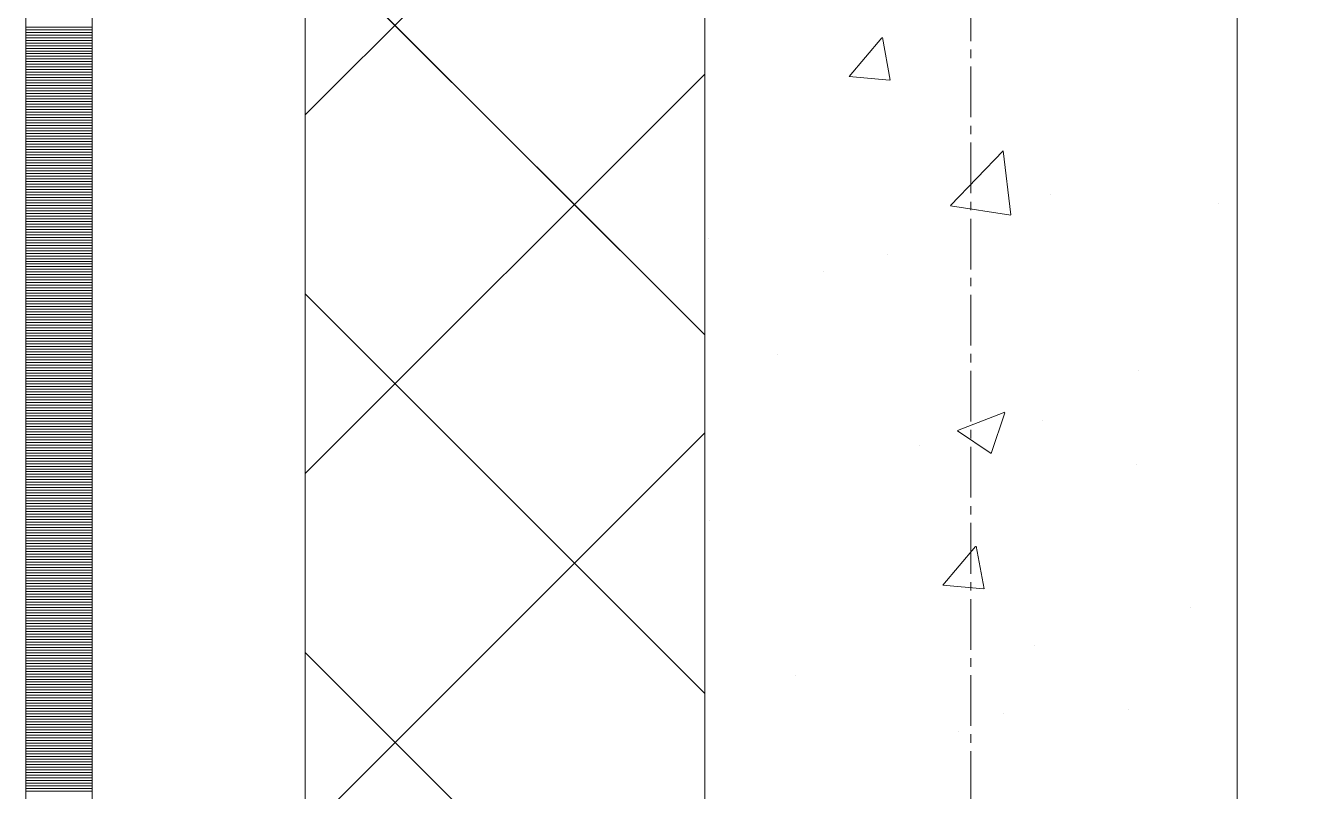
# Model space of a CAD drawing. Header units: millimetres. Extents: x 470010 to 1231400, y -134005 to 421770.
# Drawn here: x 672518.6 to 673001.4, y -31296.5 to -31009 of the extents above; entities that cross this region are included whole.
import ezdxf
from ezdxf.enums import TextEntityAlignment as Align

# ---------------------------------------------------------------- set-up
doc = ezdxf.new("R2010")
doc.units = ezdxf.units.MM
doc.linetypes.add('CENTER2', pattern=[28.575, 19.05, -3.175, 3.175, -3.175])
doc.linetypes.add('DASHED', pattern=[19.05, 12.7, -6.35])
doc.layers.get('Defpoints').update_dxf_attribs({"color": 140})
doc.layers.add('АР_Делит', color=120, linetype='Continuous', lineweight=0, plot=False)
for name, color, linetype, lineweight in [('АР_Стены ПЕНОблок', 52, 'Continuous', 20), ('АР_Тонкая', 254, 'Continuous', 5), ('АР_Утеплитель', 31, 'Continuous', 0), ('АР_Штриховка', 8, 'Continuous', 0)]:
    doc.layers.add(name, color=color, linetype=linetype, lineweight=lineweight)
doc.layers.add('РД_Оси_100', color=7, linetype='Continuous', lineweight=0, true_color=0x525252)
doc.styles.add('style1', font='ARIALN.TTF')

# ---------------------------------------------------------------- blocks, each defined once
blk = doc.blocks.new('СОШ_2200_АР_ОСИ_М100_28.05.24')
at = {"layer": 'АР_Делит', "color": 251, "linetype": 'DASHED', "true_color": 0x636466}
blk.add_lwpolyline([(114955, 135155), (114955, -355), (93595.036, -355), (93595.036, 13855), (94145, 13855), (94145, 68320), (66055, 68320), (66055, 13857.73), (83455, 13857.73), (83455, -355), (45245, -355), (45245, 13145), (44695, 13145), (44695, 26755), (45245, 26755), (45245, 68320), (20455, 68320), (20455, 26755), (27955, 26755), (27955, 13145), (-355, 13145), (-355, 100855)], dxfattribs=at)
at = {"layer": 'РД_Оси_100', "color": 251, "linetype": 'CENTER2', "true_color": 0x636466}
blk.add_line((0, -6155), (0, 139938.679), dxfattribs=at)
blk = doc.blocks.new('A$C9108343f')
at = {"layer": 'АР_Стены ПЕНОблок', "color": 18, "linetype": 'Continuous', "lineweight": 20, "true_color": 0x000000}
for p, q in [((7054.96, 97555), (7054.96, 21355)), ((7254.96, 21355), (7254.96, 97555))]:
    blk.add_line(p, q, dxfattribs=at)
at = {"layer": 'АР_Тонкая', "color": 18, "linetype": 'Continuous', "lineweight": 5, "true_color": 0x000000}
for p, q in [((6799.96, 97555), (6799.96, 21355)), ((6824.96, 97555), (6824.96, 21355)), ((6824.96, 21355), (6824.96, 97555)), ((6904.96, 21355), (6904.96, 97555))]:
    blk.add_line(p, q, dxfattribs=at)
at = {"layer": 'АР_Утеплитель', "color": 18, "linetype": 'Continuous', "lineweight": 0, "true_color": 0x000000}
for p, q in [((6904.96, 97555), (6904.96, 21355)), ((7054.96, 21355), (7054.96, 97555))]:
    blk.add_line(p, q, dxfattribs=at)
at = {"layer": 'АР_Штриховка', "color": 18, "linetype": 'Continuous', "lineweight": 0, "true_color": 0x000000}
for p, q in [((6904.96, 69323.76), (7054.96, 69473.76)), ((7054.96, 69241.19), (6904.96, 69391.19)), ((6799.96, 69356.75), (6824.96, 69356.75)), ((6799.96, 69355.75), (6824.96, 69355.75)), ((6799.96, 69354.75), (6824.96, 69354.75)), ((6799.96, 69353.75), (6824.96, 69353.75)), ((6799.96, 69352.75), (6824.96, 69352.75)), ((6799.96, 69351.75), (6824.96, 69351.75)), ((6799.96, 69350.75), (6824.96, 69350.75)), ((6799.96, 69349.75), (6824.96, 69349.75)), ((7109.2, 69338.14), (7121.45, 69352.73)), ((7124.63, 69336.85), (7121.69, 69352.77)), ((6799.96, 69348.75), (6824.96, 69348.75)), ((6799.96, 69347.75), (6824.96, 69347.75)), ((6799.96, 69346.75), (6824.96, 69346.75)), ((6799.96, 69345.75), (6824.96, 69345.75)), ((6799.96, 69344.75), (6824.96, 69344.75)), ((6799.96, 69343.75), (6824.96, 69343.75)), ((6799.96, 69342.75), (6824.96, 69342.75)), ((6799.96, 69341.75), (6824.96, 69341.75)), ((6799.96, 69340.75), (6824.96, 69340.75)), ((6799.96, 69339.75), (6824.96, 69339.75)), ((6799.96, 69338.75), (6824.96, 69338.75)), ((6799.96, 69337.75), (6824.96, 69337.75)), ((6799.96, 69336.75), (6824.96, 69336.75)), ((6799.96, 69335.75), (6824.96, 69335.75)), ((6799.96, 69334.75), (6824.96, 69334.75)), ((6904.96, 69189.06), (7054.96, 69339.06)), ((7109.2, 69338.13), (7124.39, 69336.8)), ((6799.96, 69333.75), (6824.96, 69333.75)), ((6799.96, 69332.75), (6824.96, 69332.75)), ((6799.96, 69331.75), (6824.96, 69331.75)), ((6799.96, 69330.75), (6824.96, 69330.75)), ((6799.96, 69329.75), (6824.96, 69329.75)), ((6799.96, 69328.75), (6824.96, 69328.75)), ((6799.96, 69327.75), (6824.96, 69327.75)), ((6799.96, 69326.75), (6824.96, 69326.75)), ((6799.96, 69325.75), (6824.96, 69325.75)), ((6799.96, 69324.75), (6824.96, 69324.75)), ((6799.96, 69323.75), (6824.96, 69323.75)), ((6799.96, 69322.75), (6824.96, 69322.75)), ((6799.96, 69321.75), (6824.96, 69321.75)), ((6799.96, 69320.75), (6824.96, 69320.75)), ((6799.96, 69319.75), (6824.96, 69319.75)), ((6799.96, 69318.75), (6824.96, 69318.75)), ((6799.96, 69317.75), (6824.96, 69317.75)), ((6799.96, 69316.75), (6824.96, 69316.75)), ((6799.96, 69315.75), (6824.96, 69315.75)), ((6799.96, 69314.75), (6824.96, 69314.75)), ((6799.96, 69313.75), (6824.96, 69313.75)), ((6799.96, 69312.75), (6824.96, 69312.75)), ((6799.96, 69311.75), (6824.96, 69311.75)), ((6799.96, 69310.75), (6824.96, 69310.75)), ((7147.25, 69289.67), (7167.04, 69310.29)), ((7169.91, 69286.17), (7167.11, 69310.3)), ((6799.96, 69309.75), (6824.96, 69309.75)), ((6799.96, 69308.75), (6824.96, 69308.75)), ((6799.96, 69307.75), (6824.96, 69307.75)), ((6799.96, 69306.75), (6824.96, 69306.75)), ((6799.96, 69305.75), (6824.96, 69305.75)), ((6799.96, 69304.75), (6824.96, 69304.75)), ((6799.96, 69303.75), (6824.96, 69303.75)), ((6799.96, 69302.75), (6824.96, 69302.75)), ((6799.96, 69301.75), (6824.96, 69301.75)), ((6799.96, 69300.75), (6824.96, 69300.75)), ((6799.96, 69299.75), (6824.96, 69299.75)), ((6799.96, 69298.75), (6824.96, 69298.75)), ((6799.96, 69297.75), (6824.96, 69297.75)), ((6799.96, 69296.75), (6824.96, 69296.75)), ((6799.96, 69295.75), (6824.96, 69295.75)), ((6799.96, 69294.75), (6824.96, 69294.75)), ((6799.96, 69293.75), (6824.96, 69293.75)), ((6799.96, 69292.75), (6824.96, 69292.75)), ((6799.96, 69291.75), (6824.96, 69291.75)), ((7184.88, 69293.71), (7184.88, 69293.71)), ((6799.96, 69290.75), (6824.96, 69290.75)), ((6799.96, 69289.75), (6824.96, 69289.75)), ((6799.96, 69288.75), (6824.96, 69288.75)), ((6799.96, 69287.75), (6824.96, 69287.75)), ((6799.96, 69286.75), (6824.96, 69286.75)), ((7147.3, 69289.56), (7169.89, 69286.06)), ((7247.81, 69290.3), (7247.81, 69290.3)), ((6799.96, 69285.75), (6824.96, 69285.75)), ((6799.96, 69284.75), (6824.96, 69284.75)), ((6799.96, 69283.75), (6824.96, 69283.75)), ((6799.96, 69282.75), (6824.96, 69282.75)), ((6799.96, 69281.75), (6824.96, 69281.75)), ((6799.96, 69280.75), (6824.96, 69280.75)), ((6799.96, 69279.75), (6824.96, 69279.75)), ((6799.96, 69278.75), (6824.96, 69278.75)), ((6799.96, 69277.75), (6824.96, 69277.75)), ((6799.96, 69276.75), (6824.96, 69276.75)), ((7056.58, 69277.45), (7056.58, 69277.45)), ((6799.96, 69275.75), (6824.96, 69275.75)), ((6799.96, 69274.75), (6824.96, 69274.75)), ((6799.96, 69273.75), (6824.96, 69273.75)), ((6799.96, 69272.75), (6824.96, 69272.75)), ((6799.96, 69271.75), (6824.96, 69271.75)), ((6799.96, 69270.75), (6824.96, 69270.75)), ((6799.96, 69269.75), (6824.96, 69269.75)), ((6799.96, 69268.75), (6824.96, 69268.75)), ((6799.96, 69267.75), (6824.96, 69267.75)), ((6799.96, 69266.75), (6824.96, 69266.75)), ((7123.66, 69271.45), (7123.66, 69271.45)), ((6799.96, 69265.75), (6824.96, 69265.75)), ((6799.96, 69264.75), (6824.96, 69264.75)), ((6799.96, 69263.75), (6824.96, 69263.75)), ((6799.96, 69262.75), (6824.96, 69262.75)), ((7099.68, 69264.87), (7099.68, 69264.87)), ((6799.96, 69261.75), (6824.96, 69261.75)), ((6799.96, 69260.75), (6824.96, 69260.75)), ((6799.96, 69259.75), (6824.96, 69259.75)), ((6799.96, 69258.75), (6824.96, 69258.75)), ((6799.96, 69257.75), (6824.96, 69257.75)), ((6799.96, 69256.75), (6824.96, 69256.75)), ((6799.96, 69255.75), (6824.96, 69255.75)), ((6799.96, 69254.75), (6824.96, 69254.75)), ((6799.96, 69253.75), (6824.96, 69253.75)), ((6799.96, 69252.75), (6824.96, 69252.75)), ((7054.96, 69106.49), (6904.96, 69256.49)), ((6799.96, 69251.75), (6824.96, 69251.75)), ((6799.96, 69250.75), (6824.96, 69250.75)), ((6799.96, 69249.75), (6824.96, 69249.75)), ((6799.96, 69248.75), (6824.96, 69248.75)), ((6799.96, 69247.75), (6824.96, 69247.75)), ((6799.96, 69246.75), (6824.96, 69246.75)), ((6799.96, 69245.75), (6824.96, 69245.75)), ((6799.96, 69244.75), (6824.96, 69244.75)), ((6799.96, 69243.75), (6824.96, 69243.75)), ((6799.96, 69242.75), (6824.96, 69242.75)), ((6799.96, 69241.75), (6824.96, 69241.75)), ((6799.96, 69240.75), (6824.96, 69240.75)), ((6799.96, 69239.75), (6824.96, 69239.75)), ((6799.96, 69238.75), (6824.96, 69238.75)), ((6799.96, 69237.75), (6824.96, 69237.75)), ((6799.96, 69236.75), (6824.96, 69236.75)), ((6799.96, 69235.75), (6824.96, 69235.75)), ((6799.96, 69234.75), (6824.96, 69234.75)), ((6799.96, 69233.75), (6824.96, 69233.75)), ((7082.26, 69233.61), (7082.26, 69233.61)), ((6799.96, 69232.75), (6824.96, 69232.75)), ((6799.96, 69231.75), (6824.96, 69231.75)), ((6799.96, 69230.75), (6824.96, 69230.75)), ((6799.96, 69229.75), (6824.96, 69229.75)), ((6799.96, 69228.75), (6824.96, 69228.75)), ((6799.96, 69227.75), (6824.96, 69227.75)), ((6799.96, 69226.75), (6824.96, 69226.75)), ((6799.96, 69225.75), (6824.96, 69225.75)), ((6799.96, 69224.75), (6824.96, 69224.75)), ((6799.96, 69223.75), (6824.96, 69223.75)), ((7217.85, 69227.88), (7217.85, 69227.88)), ((6799.96, 69222.75), (6824.96, 69222.75)), ((6799.96, 69221.75), (6824.96, 69221.75)), ((6799.96, 69220.75), (6824.96, 69220.75)), ((6799.96, 69219.75), (6824.96, 69219.75)), ((6799.96, 69218.75), (6824.96, 69218.75)), ((6799.96, 69217.75), (6824.96, 69217.75)), ((6799.96, 69216.75), (6824.96, 69216.75)), ((6799.96, 69215.75), (6824.96, 69215.75)), ((6799.96, 69214.75), (6824.96, 69214.75)), ((6799.96, 69213.75), (6824.96, 69213.75)), ((6799.96, 69212.75), (6824.96, 69212.75)), ((6799.96, 69211.75), (6824.96, 69211.75)), ((6799.96, 69210.75), (6824.96, 69210.75)), ((6799.96, 69209.75), (6824.96, 69209.75)), ((7149.93, 69205.22), (7167.72, 69212.04)), ((7162.51, 69196.54), (7167.67, 69211.89)), ((7181.79, 69209.15), (7181.79, 69209.15)), ((6799.96, 69208.75), (6824.96, 69208.75)), ((6799.96, 69207.75), (6824.96, 69207.75)), ((6799.96, 69206.75), (6824.96, 69206.75)), ((6799.96, 69205.75), (6824.96, 69205.75)), ((6799.96, 69204.75), (6824.96, 69204.75)), ((6904.96, 69054.35), (7054.96, 69204.35)), ((7149.87, 69205.07), (7162.5, 69196.55)), ((6799.96, 69203.75), (6824.96, 69203.75)), ((6799.96, 69202.75), (6824.96, 69202.75)), ((6799.96, 69201.75), (6824.96, 69201.75)), ((6799.96, 69200.75), (6824.96, 69200.75)), ((6799.96, 69199.75), (6824.96, 69199.75)), ((7135.81, 69199.49), (7135.81, 69199.49)), ((6799.96, 69198.75), (6824.96, 69198.75)), ((6799.96, 69197.75), (6824.96, 69197.75)), ((6799.96, 69196.75), (6824.96, 69196.75)), ((6799.96, 69195.75), (6824.96, 69195.75)), ((6799.96, 69194.75), (6824.96, 69194.75)), ((6799.96, 69193.75), (6824.96, 69193.75)), ((6799.96, 69192.75), (6824.96, 69192.75)), ((6799.96, 69191.75), (6824.96, 69191.75)), ((6799.96, 69190.75), (6824.96, 69190.75)), ((6799.96, 69189.75), (6824.96, 69189.75)), ((7217.26, 69192.39), (7217.26, 69192.39)), ((6799.96, 69188.75), (6824.96, 69188.75)), ((6799.96, 69187.75), (6824.96, 69187.75)), ((6799.96, 69186.75), (6824.96, 69186.75)), ((6799.96, 69185.75), (6824.96, 69185.75)), ((6799.96, 69184.75), (6824.96, 69184.75)), ((6799.96, 69183.75), (6824.96, 69183.75)), ((6799.96, 69182.75), (6824.96, 69182.75)), ((6799.96, 69181.75), (6824.96, 69181.75)), ((6799.96, 69180.75), (6824.96, 69180.75)), ((6799.96, 69179.75), (6824.96, 69179.75)), ((6799.96, 69178.75), (6824.96, 69178.75)), ((6799.96, 69177.75), (6824.96, 69177.75)), ((6799.96, 69176.75), (6824.96, 69176.75)), ((6799.96, 69175.75), (6824.96, 69175.75)), ((6799.96, 69174.75), (6824.96, 69174.75)), ((6799.96, 69173.75), (6824.96, 69173.75)), ((6799.96, 69172.75), (6824.96, 69172.75)), ((6799.96, 69171.75), (6824.96, 69171.75)), ((6799.96, 69170.75), (6824.96, 69170.75)), ((7056.84, 69171.27), (7056.84, 69171.27)), ((6799.96, 69169.75), (6824.96, 69169.75)), ((6799.96, 69168.75), (6824.96, 69168.75)), ((6799.96, 69167.75), (6824.96, 69167.75)), ((6799.96, 69166.75), (6824.96, 69166.75)), ((6799.96, 69165.75), (6824.96, 69165.75)), ((6799.96, 69164.75), (6824.96, 69164.75)), ((6799.96, 69163.75), (6824.96, 69163.75)), ((6799.96, 69162.75), (6824.96, 69162.75)), ((6799.96, 69161.75), (6824.96, 69161.75)), ((6799.96, 69160.75), (6824.96, 69160.75)), ((7144.45, 69147.08), (7156.69, 69161.67)), ((7159.87, 69145.79), (7156.93, 69161.71)), ((6799.96, 69159.75), (6824.96, 69159.75)), ((6799.96, 69158.75), (6824.96, 69158.75)), ((6799.96, 69157.75), (6824.96, 69157.75)), ((6799.96, 69156.75), (6824.96, 69156.75)), ((6799.96, 69155.75), (6824.96, 69155.75)), ((6799.96, 69154.75), (6824.96, 69154.75)), ((6799.96, 69153.75), (6824.96, 69153.75)), ((6799.96, 69152.75), (6824.96, 69152.75)), ((6799.96, 69151.75), (6824.96, 69151.75)), ((6799.96, 69150.75), (6824.96, 69150.75)), ((6799.96, 69149.75), (6824.96, 69149.75)), ((6799.96, 69148.75), (6824.96, 69148.75)), ((6799.96, 69147.75), (6824.96, 69147.75)), ((6799.96, 69146.75), (6824.96, 69146.75)), ((7144.45, 69147.07), (7159.63, 69145.75)), ((6799.96, 69145.75), (6824.96, 69145.75)), ((6799.96, 69144.75), (6824.96, 69144.75)), ((6799.96, 69143.75), (6824.96, 69143.75)), ((6799.96, 69142.75), (6824.96, 69142.75)), ((6799.96, 69141.75), (6824.96, 69141.75)), ((6799.96, 69140.75), (6824.96, 69140.75)), ((6799.96, 69139.75), (6824.96, 69139.75)), ((6799.96, 69138.75), (6824.96, 69138.75)), ((6799.96, 69137.75), (6824.96, 69137.75)), ((6799.96, 69136.75), (6824.96, 69136.75)), ((7237.32, 69138.75), (7237.32, 69138.75)), ((6799.96, 69135.75), (6824.96, 69135.75)), ((6799.96, 69134.75), (6824.96, 69134.75)), ((6799.96, 69133.75), (6824.96, 69133.75)), ((6799.96, 69132.75), (6824.96, 69132.75)), ((6799.96, 69131.75), (6824.96, 69131.75)), ((6799.96, 69130.75), (6824.96, 69130.75)), ((6799.96, 69129.75), (6824.96, 69129.75)), ((6799.96, 69128.75), (6824.96, 69128.75)), ((6799.96, 69127.75), (6824.96, 69127.75)), ((6799.96, 69126.75), (6824.96, 69126.75)), ((6799.96, 69125.75), (6824.96, 69125.75)), ((6799.96, 69124.75), (6824.96, 69124.75)), ((6799.96, 69123.75), (6824.96, 69123.75)), ((6799.96, 69122.75), (6824.96, 69122.75)), ((7178.7, 69124.6), (7178.7, 69124.6)), ((6799.96, 69121.75), (6824.96, 69121.75)), ((6799.96, 69120.75), (6824.96, 69120.75)), ((6799.96, 69119.75), (6824.96, 69119.75)), ((6799.96, 69118.75), (6824.96, 69118.75)), ((6799.96, 69117.75), (6824.96, 69117.75)), ((7054.96, 68971.79), (6904.96, 69121.79)), ((6799.96, 69116.75), (6824.96, 69116.75)), ((6799.96, 69115.75), (6824.96, 69115.75)), ((6799.96, 69114.75), (6824.96, 69114.75)), ((6799.96, 69113.75), (6824.96, 69113.75)), ((6799.96, 69112.75), (6824.96, 69112.75)), ((7089.19, 69113.32), (7089.19, 69113.32)), ((6799.96, 69111.75), (6824.96, 69111.75)), ((6799.96, 69110.75), (6824.96, 69110.75)), ((6799.96, 69109.75), (6824.96, 69109.75)), ((6799.96, 69108.75), (6824.96, 69108.75)), ((6799.96, 69107.75), (6824.96, 69107.75)), ((6799.96, 69106.75), (6824.96, 69106.75)), ((6799.96, 69105.75), (6824.96, 69105.75)), ((6799.96, 69104.75), (6824.96, 69104.75)), ((6799.96, 69103.75), (6824.96, 69103.75)), ((6799.96, 69102.75), (6824.96, 69102.75)), ((6799.96, 69101.75), (6824.96, 69101.75)), ((6799.96, 69100.75), (6824.96, 69100.75)), ((6799.96, 69099.75), (6824.96, 69099.75)), ((6799.96, 69098.75), (6824.96, 69098.75)), ((6799.96, 69097.75), (6824.96, 69097.75)), ((7167.31, 69098.77), (7167.31, 69098.77)), ((7214.02, 69100.58), (7214.02, 69100.58)), ((6799.96, 69096.75), (6824.96, 69096.75)), ((6799.96, 69095.75), (6824.96, 69095.75)), ((6799.96, 69094.75), (6824.96, 69094.75)), ((6799.96, 69093.75), (6824.96, 69093.75)), ((6799.96, 69092.75), (6824.96, 69092.75)), ((6799.96, 69091.75), (6824.96, 69091.75)), ((6799.96, 69090.75), (6824.96, 69090.75)), ((6799.96, 69089.75), (6824.96, 69089.75)), ((6799.96, 69088.75), (6824.96, 69088.75)), ((7150.44, 69092.21), (7150.44, 69092.21)), ((6799.96, 69087.75), (6824.96, 69087.75)), ((6799.96, 69086.75), (6824.96, 69086.75)), ((6799.96, 69085.75), (6824.96, 69085.75)), ((6799.96, 69084.75), (6824.96, 69084.75)), ((6799.96, 69083.75), (6824.96, 69083.75)), ((6799.96, 69082.75), (6824.96, 69082.75)), ((6799.96, 69081.75), (6824.96, 69081.75)), ((6799.96, 69080.75), (6824.96, 69080.75)), ((6799.96, 69079.75), (6824.96, 69079.75)), ((6799.96, 69078.75), (6824.96, 69078.75)), ((6799.96, 69077.75), (6824.96, 69077.75)), ((6799.96, 69076.75), (6824.96, 69076.75)), ((6799.96, 69075.75), (6824.96, 69075.75)), ((6799.96, 69074.75), (6824.96, 69074.75)), ((6799.96, 69073.75), (6824.96, 69073.75)), ((6799.96, 69072.75), (6824.96, 69072.75)), ((6799.96, 69071.75), (6824.96, 69071.75)), ((6799.96, 69070.75), (6824.96, 69070.75)), ((6799.96, 69069.75), (6824.96, 69069.75))]:
    blk.add_line(p, q, dxfattribs=at)
at = {"layer": 'РД_Оси_100'}
blk.add_blockref('СОШ_2200_АР_ОСИ_М100_28.05.24', (7154.96, 6755), dxfattribs=at)
at = {"layer": 'Defpoints', "color": 18, "true_color": 0x000000, "style": 'style1'}
for p in [(143949.34, 316089.12), (143974.98, 281639.5), (143890.4, 273244.71), (143839.99, 264276.81), (143967.75, 254892.38), (12251.96, 104178.14), (12382.58, 96023.14)]:
    blk.add_attdef('АР-ПОМЕЩЕНИЕ:НАИМЕНОВАНИЕ', text='', height=100, dxfattribs=at).set_placement(p, align=Align.MIDDLE)
at = {"layer": 'Defpoints', "color": 18, "true_color": 0x000000, "style": 'style1', "flags": 8}
for p in [(143951.3, 279099.09), (143848.34, 269251.11), (143875.33, 260094.25), (144049.74, 250824.7), (163419.28, 238153.36), (155897.46, 237965.97), (183037.2, 237965.97), (143342.94, 237876.19)]:
    blk.add_attdef('АР-ПОМЕЩЕНИЕ:НАИМЕНОВАНИЕ', text='', height=100, dxfattribs=at).set_placement(p, align=Align.MIDDLE)

msp = doc.modelspace()

# ---------------------------------------------------------------- linework, layer by layer
at = {"layer": 'АР_Стены ПЕНОблок', "color": 18, "linetype": 'Continuous', "lineweight": 20, "true_color": 0x000000}
for p, q in [((672773.57, -2811.242), (672773.57, -79011.242)), ((672973.57, -79011.242), (672973.57, -2811.242))]:
    msp.add_line(p, q, dxfattribs=at)
at = {"layer": 'АР_Тонкая', "color": 18, "linetype": 'Continuous', "lineweight": 5, "true_color": 0x000000}
for p, q in [((672518.57, -2811.242), (672518.57, -79011.242)), ((672543.57, -2811.242), (672543.57, -79011.242)), ((672543.57, -79011.242), (672543.57, -2811.242)), ((672623.57, -79011.242), (672623.57, -2811.242))]:
    msp.add_line(p, q, dxfattribs=at)
at = {"layer": 'АР_Утеплитель', "color": 18, "linetype": 'Continuous', "lineweight": 0, "true_color": 0x000000}
for p, q in [((672623.57, -2811.242), (672623.57, -79011.242)), ((672773.57, -79011.242), (672773.57, -2811.242))]:
    msp.add_line(p, q, dxfattribs=at)
at = {"layer": 'АР_Штриховка', "color": 18, "linetype": 'Continuous', "lineweight": 0, "true_color": 0x000000}
for p, q in [((672623.57, -31042.482), (672773.57, -30892.482)), ((672773.57, -31125.048), (672623.57, -30975.048)), ((672518.57, -31009.492), (672543.57, -31009.492)), ((672518.57, -31010.492), (672543.57, -31010.492)), ((672518.57, -31011.492), (672543.57, -31011.492)), ((672518.57, -31012.492), (672543.57, -31012.492)), ((672518.57, -31013.492), (672543.57, -31013.492)), ((672518.57, -31014.492), (672543.57, -31014.492)), ((672518.57, -31015.492), (672543.57, -31015.492)), ((672518.57, -31016.492), (672543.57, -31016.492)), ((672827.816, -31028.106), (672840.061, -31013.513)), ((672843.239, -31029.395), (672840.302, -31013.473)), ((672518.57, -31017.492), (672543.57, -31017.492)), ((672518.57, -31018.492), (672543.57, -31018.492)), ((672518.57, -31019.492), (672543.57, -31019.492)), ((672518.57, -31020.492), (672543.57, -31020.492)), ((672518.57, -31021.492), (672543.57, -31021.492)), ((672518.57, -31022.492), (672543.57, -31022.492)), ((672518.57, -31023.492), (672543.57, -31023.492)), ((672518.57, -31024.492), (672543.57, -31024.492)), ((672518.57, -31025.492), (672543.57, -31025.492)), ((672518.57, -31026.492), (672543.57, -31026.492)), ((672518.57, -31027.492), (672543.57, -31027.492)), ((672518.57, -31028.492), (672543.57, -31028.492)), ((672518.57, -31029.492), (672543.57, -31029.492)), ((672518.57, -31030.492), (672543.57, -31030.492)), ((672623.57, -31177.185), (672773.57, -31027.185)), ((672827.816, -31028.111), (672842.998, -31029.439)), ((672518.57, -31031.492), (672543.57, -31031.492)), ((672518.57, -31032.492), (672543.57, -31032.492)), ((672518.57, -31033.492), (672543.57, -31033.492)), ((672518.57, -31034.492), (672543.57, -31034.492)), ((672518.57, -31035.492), (672543.57, -31035.492)), ((672518.57, -31036.492), (672543.57, -31036.492)), ((672518.57, -31037.492), (672543.57, -31037.492)), ((672518.57, -31038.492), (672543.57, -31038.492)), ((672518.57, -31039.492), (672543.57, -31039.492)), ((672518.57, -31040.492), (672543.57, -31040.492)), ((672518.57, -31041.492), (672543.57, -31041.492)), ((672518.57, -31042.492), (672543.57, -31042.492)), ((672518.57, -31043.492), (672543.57, -31043.492)), ((672518.57, -31044.492), (672543.57, -31044.492)), ((672518.57, -31045.492), (672543.57, -31045.492)), ((672518.57, -31046.492), (672543.57, -31046.492)), ((672518.57, -31047.492), (672543.57, -31047.492)), ((672518.57, -31048.492), (672543.57, -31048.492)), ((672518.57, -31049.492), (672543.57, -31049.492)), ((672518.57, -31050.492), (672543.57, -31050.492)), ((672518.57, -31051.492), (672543.57, -31051.492)), ((672518.57, -31052.492), (672543.57, -31052.492)), ((672518.57, -31053.492), (672543.57, -31053.492)), ((672518.57, -31054.492), (672543.57, -31054.492)), ((672518.57, -31055.492), (672543.57, -31055.492)), ((672518.57, -31056.492), (672543.57, -31056.492)), ((672518.57, -31057.492), (672543.57, -31057.492)), ((672518.57, -31058.492), (672543.57, -31058.492)), ((672518.57, -31059.492), (672543.57, -31059.492)), ((672865.866, -31076.573), (672885.65, -31055.955)), ((672888.525, -31080.069), (672885.719, -31055.947)), ((672518.57, -31060.492), (672543.57, -31060.492)), ((672518.57, -31061.492), (672543.57, -31061.492)), ((672518.57, -31062.492), (672543.57, -31062.492)), ((672518.57, -31063.492), (672543.57, -31063.492)), ((672518.57, -31064.492), (672543.57, -31064.492)), ((672518.57, -31065.492), (672543.57, -31065.492)), ((672518.57, -31066.492), (672543.57, -31066.492)), ((672518.57, -31067.492), (672543.57, -31067.492)), ((672518.57, -31068.492), (672543.57, -31068.492)), ((672518.57, -31069.492), (672543.57, -31069.492)), ((672518.57, -31070.492), (672543.57, -31070.492)), ((672518.57, -31071.492), (672543.57, -31071.492)), ((672518.57, -31072.492), (672543.57, -31072.492)), ((672518.57, -31073.492), (672543.57, -31073.492)), ((672518.57, -31074.492), (672543.57, -31074.492)), ((672518.57, -31075.492), (672543.57, -31075.492)), ((672518.57, -31076.492), (672543.57, -31076.492)), ((672518.57, -31077.492), (672543.57, -31077.492)), ((672518.57, -31078.492), (672543.57, -31078.492)), ((672518.57, -31079.492), (672543.57, -31079.492)), ((672865.917, -31076.681), (672888.507, -31080.185)), ((672518.57, -31080.492), (672543.57, -31080.492)), ((672518.57, -31081.492), (672543.57, -31081.492)), ((672518.57, -31082.492), (672543.57, -31082.492)), ((672518.57, -31083.492), (672543.57, -31083.492)), ((672518.57, -31084.492), (672543.57, -31084.492)), ((672518.57, -31085.492), (672543.57, -31085.492)), ((672518.57, -31086.492), (672543.57, -31086.492)), ((672518.57, -31087.492), (672543.57, -31087.492)), ((672518.57, -31088.492), (672543.57, -31088.492)), ((672518.57, -31089.492), (672543.57, -31089.492)), ((672518.57, -31090.492), (672543.57, -31090.492)), ((672518.57, -31091.492), (672543.57, -31091.492)), ((672518.57, -31092.492), (672543.57, -31092.492)), ((672518.57, -31093.492), (672543.57, -31093.492)), ((672518.57, -31094.492), (672543.57, -31094.492)), ((672518.57, -31095.492), (672543.57, -31095.492)), ((672518.57, -31096.492), (672543.57, -31096.492)), ((672518.57, -31097.492), (672543.57, -31097.492)), ((672518.57, -31098.492), (672543.57, -31098.492)), ((672518.57, -31099.492), (672543.57, -31099.492)), ((672518.57, -31100.492), (672543.57, -31100.492)), ((672518.57, -31101.492), (672543.57, -31101.492)), ((672518.57, -31102.492), (672543.57, -31102.492)), ((672518.57, -31103.492), (672543.57, -31103.492)), ((672518.57, -31104.492), (672543.57, -31104.492)), ((672518.57, -31105.492), (672543.57, -31105.492)), ((672518.57, -31106.492), (672543.57, -31106.492)), ((672518.57, -31107.492), (672543.57, -31107.492)), ((672518.57, -31108.492), (672543.57, -31108.492)), ((672518.57, -31109.492), (672543.57, -31109.492)), ((672518.57, -31110.492), (672543.57, -31110.492)), ((672518.57, -31111.492), (672543.57, -31111.492)), ((672518.57, -31112.492), (672543.57, -31112.492)), ((672518.57, -31113.492), (672543.57, -31113.492)), ((672773.57, -31259.752), (672623.57, -31109.752)), ((672518.57, -31114.492), (672543.57, -31114.492)), ((672518.57, -31115.492), (672543.57, -31115.492)), ((672518.57, -31116.492), (672543.57, -31116.492)), ((672518.57, -31117.492), (672543.57, -31117.492)), ((672518.57, -31118.492), (672543.57, -31118.492)), ((672518.57, -31119.492), (672543.57, -31119.492)), ((672518.57, -31120.492), (672543.57, -31120.492)), ((672518.57, -31121.492), (672543.57, -31121.492)), ((672518.57, -31122.492), (672543.57, -31122.492)), ((672518.57, -31123.492), (672543.57, -31123.492)), ((672518.57, -31124.492), (672543.57, -31124.492)), ((672518.57, -31125.492), (672543.57, -31125.492)), ((672518.57, -31126.492), (672543.57, -31126.492)), ((672518.57, -31127.492), (672543.57, -31127.492)), ((672518.57, -31128.492), (672543.57, -31128.492)), ((672518.57, -31129.492), (672543.57, -31129.492)), ((672518.57, -31130.492), (672543.57, -31130.492)), ((672518.57, -31131.492), (672543.57, -31131.492)), ((672518.57, -31132.492), (672543.57, -31132.492)), ((672518.57, -31133.492), (672543.57, -31133.492)), ((672518.57, -31134.492), (672543.57, -31134.492)), ((672518.57, -31135.492), (672543.57, -31135.492)), ((672518.57, -31136.492), (672543.57, -31136.492)), ((672518.57, -31137.492), (672543.57, -31137.492)), ((672518.57, -31138.492), (672543.57, -31138.492)), ((672518.57, -31139.492), (672543.57, -31139.492)), ((672518.57, -31140.492), (672543.57, -31140.492)), ((672518.57, -31141.492), (672543.57, -31141.492)), ((672518.57, -31142.492), (672543.57, -31142.492)), ((672518.57, -31143.492), (672543.57, -31143.492)), ((672518.57, -31144.492), (672543.57, -31144.492)), ((672518.57, -31145.492), (672543.57, -31145.492)), ((672518.57, -31146.492), (672543.57, -31146.492)), ((672518.57, -31147.492), (672543.57, -31147.492)), ((672518.57, -31148.492), (672543.57, -31148.492)), ((672518.57, -31149.492), (672543.57, -31149.492)), ((672518.57, -31150.492), (672543.57, -31150.492)), ((672518.57, -31151.492), (672543.57, -31151.492)), ((672518.57, -31152.492), (672543.57, -31152.492)), ((672518.57, -31153.492), (672543.57, -31153.492)), ((672518.57, -31154.492), (672543.57, -31154.492)), ((672518.57, -31155.492), (672543.57, -31155.492)), ((672518.57, -31156.492), (672543.57, -31156.492)), ((672868.546, -31161.024), (672886.331, -31154.197)), ((672881.127, -31169.701), (672886.277, -31154.352)), ((672518.57, -31157.492), (672543.57, -31157.492)), ((672518.57, -31158.492), (672543.57, -31158.492)), ((672518.57, -31159.492), (672543.57, -31159.492)), ((672518.57, -31160.492), (672543.57, -31160.492)), ((672518.57, -31161.492), (672543.57, -31161.492)), ((672868.478, -31161.174), (672881.113, -31169.696)), ((672518.57, -31162.492), (672543.57, -31162.492)), ((672518.57, -31163.492), (672543.57, -31163.492)), ((672518.57, -31164.492), (672543.57, -31164.492)), ((672518.57, -31165.492), (672543.57, -31165.492)), ((672518.57, -31166.492), (672543.57, -31166.492)), ((672623.57, -31311.889), (672773.57, -31161.889)), ((672518.57, -31167.492), (672543.57, -31167.492)), ((672518.57, -31168.492), (672543.57, -31168.492)), ((672518.57, -31169.492), (672543.57, -31169.492)), ((672518.57, -31170.492), (672543.57, -31170.492)), ((672518.57, -31171.492), (672543.57, -31171.492)), ((672518.57, -31172.492), (672543.57, -31172.492)), ((672518.57, -31173.492), (672543.57, -31173.492)), ((672518.57, -31174.492), (672543.57, -31174.492)), ((672518.57, -31175.492), (672543.57, -31175.492)), ((672518.57, -31176.492), (672543.57, -31176.492)), ((672518.57, -31177.492), (672543.57, -31177.492)), ((672518.57, -31178.492), (672543.57, -31178.492)), ((672518.57, -31179.492), (672543.57, -31179.492)), ((672518.57, -31180.492), (672543.57, -31180.492)), ((672518.57, -31181.492), (672543.57, -31181.492)), ((672518.57, -31182.492), (672543.57, -31182.492)), ((672518.57, -31183.492), (672543.57, -31183.492)), ((672518.57, -31184.492), (672543.57, -31184.492)), ((672518.57, -31185.492), (672543.57, -31185.492)), ((672518.57, -31186.492), (672543.57, -31186.492)), ((672518.57, -31187.492), (672543.57, -31187.492)), ((672518.57, -31188.492), (672543.57, -31188.492)), ((672518.57, -31189.492), (672543.57, -31189.492)), ((672518.57, -31190.492), (672543.57, -31190.492)), ((672518.57, -31191.492), (672543.57, -31191.492)), ((672518.57, -31192.492), (672543.57, -31192.492)), ((672518.57, -31193.492), (672543.57, -31193.492)), ((672518.57, -31194.492), (672543.57, -31194.492)), ((672518.57, -31195.492), (672543.57, -31195.492)), ((672518.57, -31196.492), (672543.57, -31196.492)), ((672518.57, -31197.492), (672543.57, -31197.492)), ((672518.57, -31198.492), (672543.57, -31198.492)), ((672518.57, -31199.492), (672543.57, -31199.492)), ((672518.57, -31200.492), (672543.57, -31200.492)), ((672518.57, -31201.492), (672543.57, -31201.492)), ((672518.57, -31202.492), (672543.57, -31202.492)), ((672518.57, -31203.492), (672543.57, -31203.492)), ((672518.57, -31204.492), (672543.57, -31204.492)), ((672863.06, -31219.163), (672875.305, -31204.57)), ((672878.482, -31220.452), (672875.545, -31204.53)), ((672518.57, -31205.492), (672543.57, -31205.492)), ((672518.57, -31206.492), (672543.57, -31206.492)), ((672518.57, -31207.492), (672543.57, -31207.492)), ((672518.57, -31208.492), (672543.57, -31208.492)), ((672518.57, -31209.492), (672543.57, -31209.492)), ((672518.57, -31210.492), (672543.57, -31210.492)), ((672518.57, -31211.492), (672543.57, -31211.492)), ((672518.57, -31212.492), (672543.57, -31212.492)), ((672518.57, -31213.492), (672543.57, -31213.492)), ((672518.57, -31214.492), (672543.57, -31214.492)), ((672518.57, -31215.492), (672543.57, -31215.492)), ((672518.57, -31216.492), (672543.57, -31216.492)), ((672518.57, -31217.492), (672543.57, -31217.492)), ((672518.57, -31218.492), (672543.57, -31218.492)), ((672518.57, -31219.492), (672543.57, -31219.492)), ((672863.059, -31219.167), (672878.241, -31220.496)), ((672518.57, -31220.492), (672543.57, -31220.492)), ((672518.57, -31221.492), (672543.57, -31221.492)), ((672518.57, -31222.492), (672543.57, -31222.492)), ((672518.57, -31223.492), (672543.57, -31223.492)), ((672518.57, -31224.492), (672543.57, -31224.492)), ((672518.57, -31225.492), (672543.57, -31225.492)), ((672518.57, -31226.492), (672543.57, -31226.492)), ((672518.57, -31227.492), (672543.57, -31227.492)), ((672518.57, -31228.492), (672543.57, -31228.492)), ((672518.57, -31229.492), (672543.57, -31229.492)), ((672518.57, -31230.492), (672543.57, -31230.492)), ((672518.57, -31231.492), (672543.57, -31231.492)), ((672518.57, -31232.492), (672543.57, -31232.492)), ((672518.57, -31233.492), (672543.57, -31233.492)), ((672518.57, -31234.492), (672543.57, -31234.492)), ((672518.57, -31235.492), (672543.57, -31235.492)), ((672518.57, -31236.492), (672543.57, -31236.492)), ((672518.57, -31237.492), (672543.57, -31237.492)), ((672518.57, -31238.492), (672543.57, -31238.492)), ((672518.57, -31239.492), (672543.57, -31239.492)), ((672518.57, -31240.492), (672543.57, -31240.492)), ((672518.57, -31241.492), (672543.57, -31241.492)), ((672518.57, -31242.492), (672543.57, -31242.492)), ((672518.57, -31243.492), (672543.57, -31243.492)), ((672518.57, -31244.492), (672543.57, -31244.492)), ((672518.57, -31245.492), (672543.57, -31245.492)), ((672518.57, -31246.492), (672543.57, -31246.492)), ((672518.57, -31247.492), (672543.57, -31247.492)), ((672518.57, -31248.492), (672543.57, -31248.492)), ((672773.57, -31394.456), (672623.57, -31244.456)), ((672518.57, -31249.492), (672543.57, -31249.492)), ((672518.57, -31250.492), (672543.57, -31250.492)), ((672518.57, -31251.492), (672543.57, -31251.492)), ((672518.57, -31252.492), (672543.57, -31252.492)), ((672518.57, -31253.492), (672543.57, -31253.492)), ((672518.57, -31254.492), (672543.57, -31254.492)), ((672518.57, -31255.492), (672543.57, -31255.492)), ((672518.57, -31256.492), (672543.57, -31256.492)), ((672518.57, -31257.492), (672543.57, -31257.492)), ((672518.57, -31258.492), (672543.57, -31258.492)), ((672518.57, -31259.492), (672543.57, -31259.492)), ((672518.57, -31260.492), (672543.57, -31260.492)), ((672518.57, -31261.492), (672543.57, -31261.492)), ((672518.57, -31262.492), (672543.57, -31262.492)), ((672518.57, -31263.492), (672543.57, -31263.492)), ((672518.57, -31264.492), (672543.57, -31264.492)), ((672518.57, -31265.492), (672543.57, -31265.492)), ((672518.57, -31266.492), (672543.57, -31266.492)), ((672518.57, -31267.492), (672543.57, -31267.492)), ((672518.57, -31268.492), (672543.57, -31268.492)), ((672518.57, -31269.492), (672543.57, -31269.492)), ((672518.57, -31270.492), (672543.57, -31270.492)), ((672518.57, -31271.492), (672543.57, -31271.492)), ((672518.57, -31272.492), (672543.57, -31272.492)), ((672518.57, -31273.492), (672543.57, -31273.492)), ((672518.57, -31274.492), (672543.57, -31274.492)), ((672518.57, -31275.492), (672543.57, -31275.492)), ((672518.57, -31276.492), (672543.57, -31276.492)), ((672518.57, -31277.492), (672543.57, -31277.492)), ((672518.57, -31278.492), (672543.57, -31278.492)), ((672518.57, -31279.492), (672543.57, -31279.492)), ((672518.57, -31280.492), (672543.57, -31280.492)), ((672518.57, -31281.492), (672543.57, -31281.492)), ((672518.57, -31282.492), (672543.57, -31282.492)), ((672518.57, -31283.492), (672543.57, -31283.492)), ((672518.57, -31284.492), (672543.57, -31284.492)), ((672518.57, -31285.492), (672543.57, -31285.492)), ((672518.57, -31286.492), (672543.57, -31286.492)), ((672518.57, -31287.492), (672543.57, -31287.492)), ((672518.57, -31288.492), (672543.57, -31288.492)), ((672518.57, -31289.492), (672543.57, -31289.492)), ((672518.57, -31290.492), (672543.57, -31290.492)), ((672518.57, -31291.492), (672543.57, -31291.492)), ((672518.57, -31292.492), (672543.57, -31292.492)), ((672518.57, -31293.492), (672543.57, -31293.492)), ((672518.57, -31294.492), (672543.57, -31294.492)), ((672518.57, -31295.492), (672543.57, -31295.492)), ((672518.57, -31296.492), (672543.57, -31296.492))]:
    msp.add_line(p, q, dxfattribs=at)

# ---------------------------------------------------------------- block references
msp.add_blockref('A$C9108343f', (665718.612, -100366.242))
at = {"layer": 'РД_Оси_100'}
msp.add_blockref('СОШ_2200_АР_ОСИ_М100_28.05.24', (672873.57, -93611.242), dxfattribs=at)

doc.saveas('drawing.dxf')
